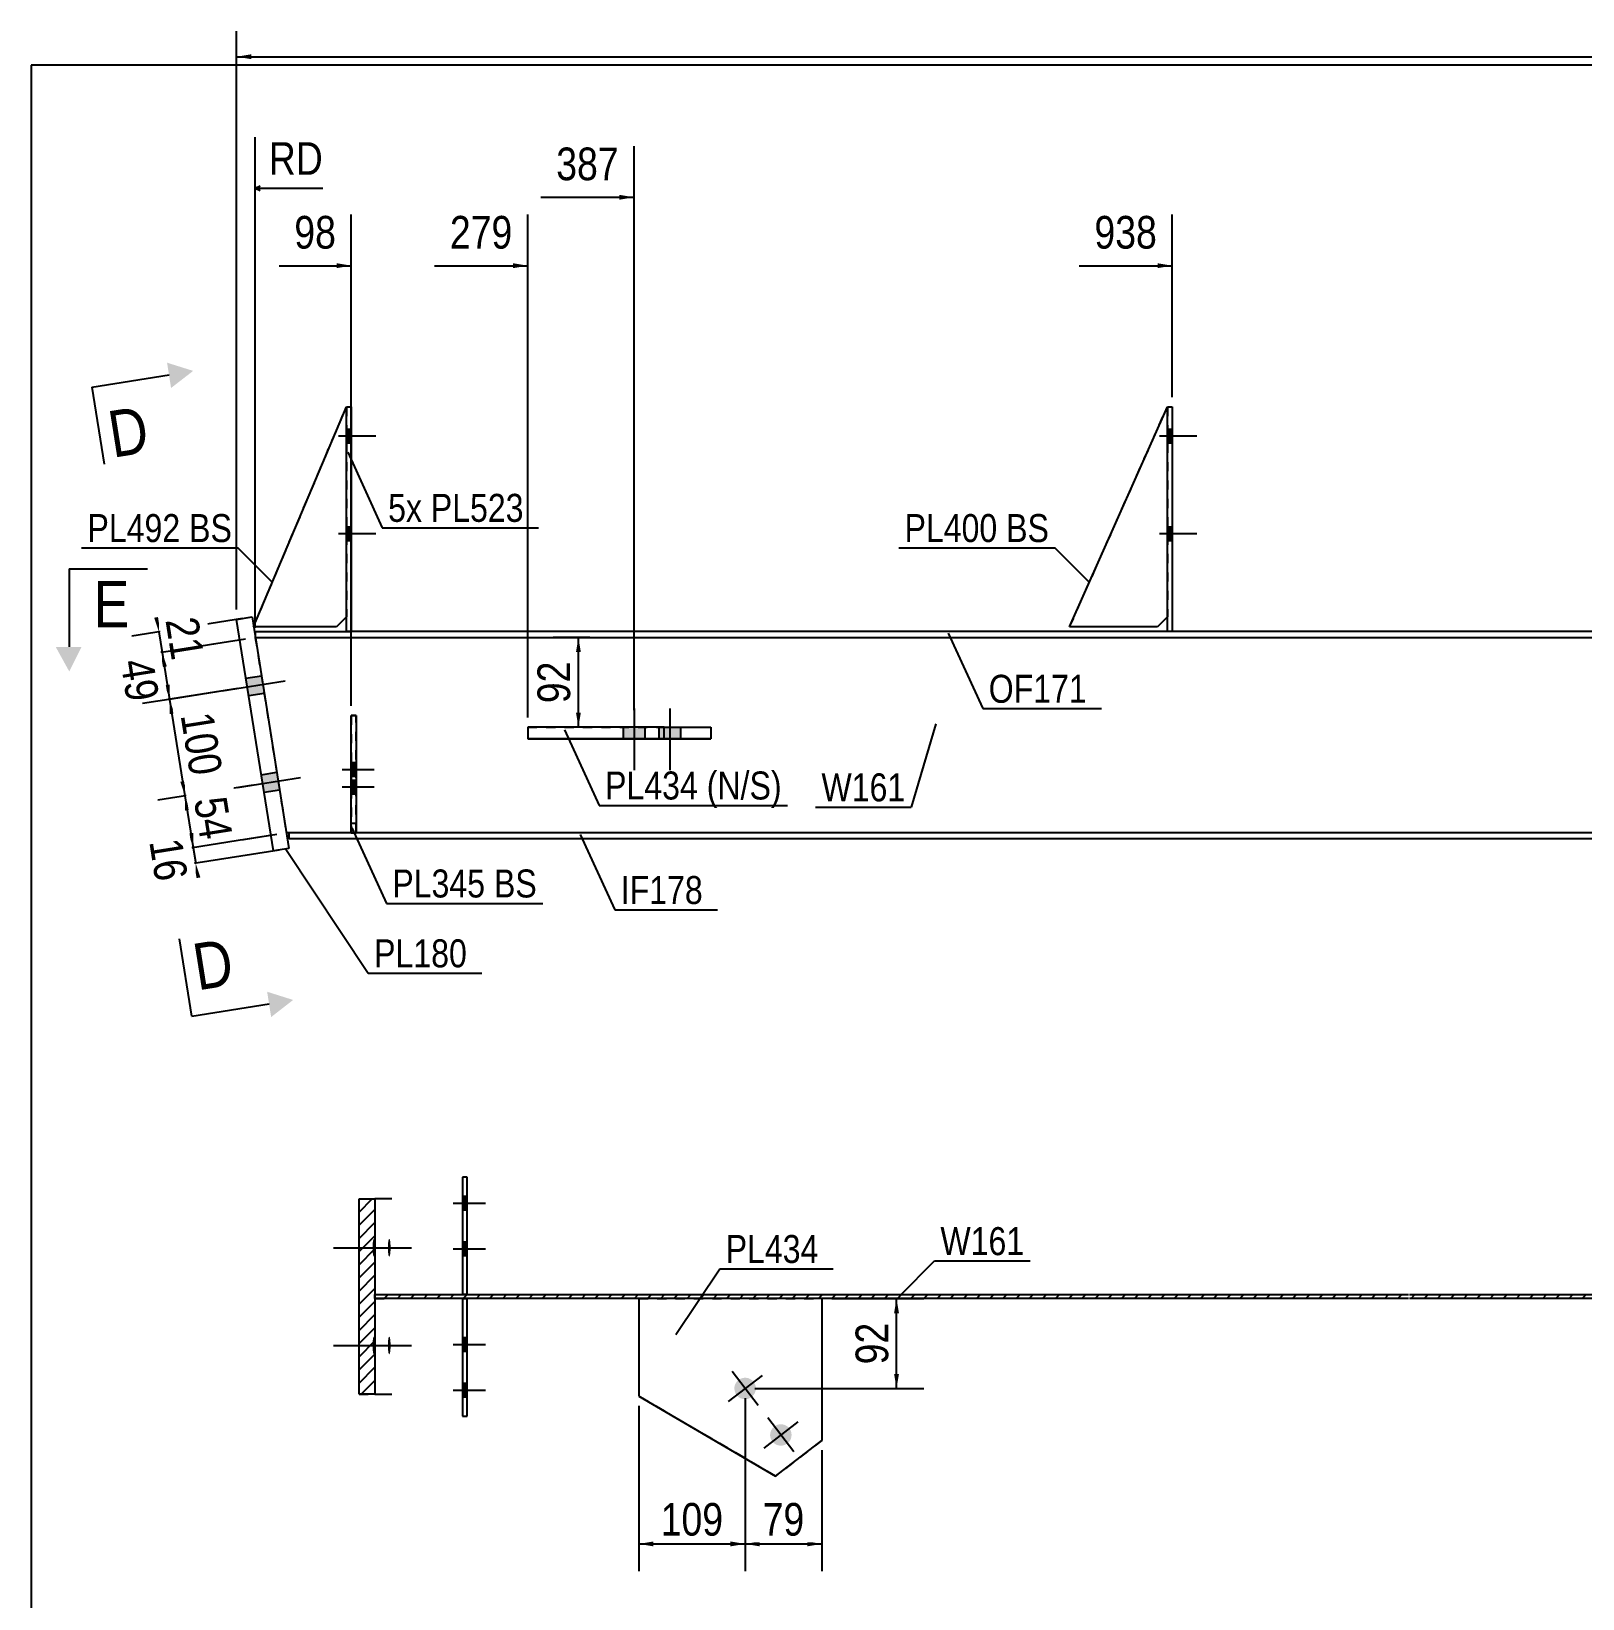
# Model space of a CAD drawing. Header units: millimetres. Extents: x -27 to 375, y -208 to 74.
# Drawn here: x -24.5 to 134.2, y -88.4 to 72 of the extents above; entities that cross this region are included whole.
import ezdxf

# ---------------------------------------------------------------- set-up
doc = ezdxf.new("R2010")
doc.units = ezdxf.units.MM
doc.linetypes.add('DXK_LINE_DOT1', pattern=[1.8814, 0.9407, -0.9407])
doc.linetypes.add('DXK_LINE_DOT2', pattern=[3.9198, 1.9599, -1.9599])
doc.styles.add('Arial Narrow', font='ARIALN.TTF', dxfattribs={"height": 0.2})

# ---------------------------------------------------------------- blocks, each defined once
blk = doc.blocks.new('Unknown-623544029-1210')
at = {"color": 5, "linetype": 'Continuous'}
for p, q in [((375.46, 68.59), (-24.54, 68.59)), ((-24.54, 68.59), (-24.54, -208.41))]:
    blk.add_line(p, q, dxfattribs=at)
blk = doc.blocks.new('Part-623544029-1456 - 1231')
at = {"color": 2, "linetype": 'Continuous'}
for p, q in [((91.7, 10.6), (91.7, 33.6)), ((91.7, 33.6), (92.2, 33.6)), ((92.2, 33.6), (92.2, 10.6)), ((92.2, 10.6), (91.7, 10.6))]:
    blk.add_line(p, q, dxfattribs=at)
blk = doc.blocks.new('Part-623544029-1325 - 1231')
at = {"color": 2, "linetype": 'Continuous'}
for p, q in [((1.86, -10.6), (1.86, -10)), ((8.2, -10), (1.86, -10)), ((150.58, -10.6), (1.86, -10.6)), ((150.58, -10), (8.7, -10))]:
    blk.add_line(p, q, dxfattribs=at)
at = {"color": 7, "linetype": 'DXK_LINE_DOT1'}
for p, q in [((8.7, -10), (8.2, -10)), ((150.58, -10.6), (150.58, -10))]:
    blk.add_line(p, q, dxfattribs=at)
blk = doc.blocks.new('Bolt-623544029-1257 - 1231')
at = {"linetype": 'Continuous'}
for points in [[(38.23, 0.82), (36.03, 0.82), (36.03, -0.38), (38.23, -0.38)], [(41.88, 0.82), (39.68, 0.82), (39.68, -0.38), (41.88, -0.38)]]:
    blk.add_hatch(color=3, dxfattribs=at).paths.add_polyline_path(points)
at = {"color": 3, "linetype": 'Continuous'}
for p, q in [((37.13, 2.72), (37.13, -4.08)), ((40.78, 2.73), (40.78, -4.07)), ((36.03, 0.82), (36.03, -0.38)), ((38.23, 0.82), (38.23, -0.38)), ((39.68, 0.82), (39.68, -0.38)), ((41.88, 0.82), (41.88, -0.38))]:
    blk.add_line(p, q, dxfattribs=at)
blk = doc.blocks.new('Part-623544029-1281 - 1231')
at = {"color": 2, "linetype": 'Continuous'}
for p, q in [((-3.53, 11.85), (-1.95, 12.1)), ((0.23, -11.85), (-3.53, 11.85)), ((-1.95, 12.1), (1.81, -11.6)), ((1.81, -11.6), (0.23, -11.85))]:
    blk.add_line(p, q, dxfattribs=at)
blk = doc.blocks.new('Part-623544029-1303 - 1231')
at = {"color": 2, "linetype": 'Continuous'}
for p, q in [((-1.62, 10.6), (-1.62, 10)), ((-1.62, 10.6), (7.7, 10.6)), ((-1.62, 10), (352.75, 10)), ((91.7, 10.6), (8.2, 10.6)), ((175.7, 10.6), (92.2, 10.6))]:
    blk.add_line(p, q, dxfattribs=at)
at = {"color": 7, "linetype": 'DXK_LINE_DOT1'}
for p, q in [((7.7, 10.6), (8.2, 10.6)), ((344.39, 10.6), (91.7, 10.6))]:
    blk.add_line(p, q, dxfattribs=at)
blk = doc.blocks.new('Part-623544029-3930 - 1231')
at = {"color": 2, "linetype": 'Continuous'}
for p, q in [((81.7, 11.1), (91.7, 33.6)), ((91.7, 12.1), (90.7, 11.1)), ((90.7, 11.1), (81.7, 11.1))]:
    blk.add_line(p, q, dxfattribs=at)
blk = doc.blocks.new('Part-623544029-1400 - 1231')
at = {"color": 2, "linetype": 'Continuous'}
for p, q in [((7.7, 10.6), (7.7, 33.6)), ((7.7, 33.6), (8.2, 33.6)), ((8.2, 33.6), (8.2, 10.6)), ((8.2, 10.6), (7.7, 10.6))]:
    blk.add_line(p, q, dxfattribs=at)
blk = doc.blocks.new('Part-623544029-1422 - 1231')
at = {"color": 2, "linetype": 'Continuous'}
for p, q in [((8.2, -10), (8.2, 2)), ((8.2, 2), (8.7, 2)), ((8.7, 2), (8.7, -10)), ((8.7, -10), (8.2, -10))]:
    blk.add_line(p, q, dxfattribs=at)
at = {"color": 7, "linetype": 'DXK_LINE_DOT1'}
blk.add_line((8.2, -9), (8.7, -9), dxfattribs=at)
blk = doc.blocks.new('Part-623544029-1444 - 1231')
at = {"color": 7, "linetype": 'DXK_LINE_DOT1'}
for p, q in [((-1.8, 11.1), (7.7, 33.6)), ((7.7, 33.6), (7.7, 12.1)), ((7.7, 12.1), (6.7, 11.1)), ((6.7, 11.1), (-1.8, 11.1))]:
    blk.add_line(p, q, dxfattribs=at)
blk = doc.blocks.new('Bolt-623544029-1559 - 1231')
at = {"linetype": 'Continuous'}
for points in [[(92.2, 29.93), (92.2, 31.33), (91.7, 31.33), (91.7, 29.93)], [(92.2, 29.93), (92.2, 31.33), (91.7, 31.33), (91.7, 29.93)], [(92.2, 29.93), (92.2, 31.33), (91.7, 31.33), (91.7, 29.93)], [(92.2, 19.93), (92.2, 21.33), (91.7, 21.33), (91.7, 19.93)], [(92.2, 19.93), (92.2, 21.33), (91.7, 21.33), (91.7, 19.93)], [(92.2, 19.93), (92.2, 21.33), (91.7, 21.33), (91.7, 19.93)]]:
    blk.add_hatch(color=3, dxfattribs=at).paths.add_polyline_path(points)
at = {"color": 3, "linetype": 'Continuous'}
for p, q in [((90.9, 30.63), (94.7, 30.63)), ((90.9, 30.63), (94.7, 30.63)), ((90.9, 30.63), (94.7, 30.63)), ((91.7, 31.33), (92.2, 31.33)), ((91.7, 31.33), (92.2, 31.33)), ((91.7, 31.33), (92.2, 31.33)), ((91.7, 29.93), (92.2, 29.93)), ((91.7, 29.93), (92.2, 29.93)), ((91.7, 29.93), (92.2, 29.93)), ((91.7, 21.33), (92.2, 21.33)), ((91.7, 21.33), (92.2, 21.33)), ((91.7, 21.33), (92.2, 21.33)), ((90.9, 20.63), (94.7, 20.63)), ((90.9, 20.63), (94.7, 20.63)), ((90.9, 20.63), (94.7, 20.63)), ((91.7, 19.93), (92.2, 19.93)), ((91.7, 19.93), (92.2, 19.93)), ((91.7, 19.93), (92.2, 19.93))]:
    blk.add_line(p, q, dxfattribs=at)
blk = doc.blocks.new('Part-623544029-1512 - 1231')
at = {"color": 2, "linetype": 'Continuous'}
for p, q in [((40.23, 0.83), (26.26, 0.82)), ((26.26, 0.82), (26.26, -0.38)), ((40.23, -0.37), (40.23, 0.83)), ((40.23, 0.83), (44.99, 0.82)), ((44.99, 0.82), (44.99, -0.38)), ((40.23, -0.37), (26.26, -0.38)), ((26.26, -0.38), (44.99, -0.38)), ((26.26, -0.38), (26.26, -0.38)), ((26.26, -0.38), (26.26, -0.38)), ((44.99, -0.38), (40.23, -0.37)), ((44.99, -0.38), (44.99, -0.38)), ((44.99, -0.38), (44.99, -0.38))]:
    blk.add_line(p, q, dxfattribs=at)
at = {"color": 7, "linetype": 'DXK_LINE_DOT1'}
blk.add_line((26.26, 0.82), (44.99, 0.82), dxfattribs=at)
blk = doc.blocks.new('Part-623544029-1550 - 1231')
at = {"color": 7, "linetype": 'DXK_LINE_DOT1'}
for p, q in [((-1.62, 10), (1.56, -10)), ((-1.62, 10), (352.75, 10)), ((352.75, -10), (1.86, -10))]:
    blk.add_line(p, q, dxfattribs=at)
at = {"color": 2, "linetype": 'Continuous'}
blk.add_line((1.86, -10), (1.56, -10), dxfattribs=at)
blk = doc.blocks.new('Bolt-623544029-1551 - 1231')
at = {"linetype": 'Continuous'}
for points in [[(-2.58, 5.83), (-2.29, 4.05), (-0.71, 4.3), (-1, 6.08)], [(-2.58, 5.83), (-2.29, 4.05), (-0.71, 4.3), (-1, 6.08)], [(-1.01, -4.05), (-0.72, -5.83), (0.86, -5.58), (0.57, -3.8)], [(-1.01, -4.05), (-0.72, -5.83), (0.86, -5.58), (0.57, -3.8)]]:
    blk.add_hatch(color=3, dxfattribs=at).paths.add_polyline_path(points)
at = {"color": 3, "linetype": 'Continuous'}
for p, q in [((-5, 4.53), (1.42, 5.55)), ((-5, 4.53), (1.42, 5.55)), ((-2.58, 5.83), (-1, 6.08)), ((-2.58, 5.83), (-1, 6.08)), ((-2.29, 4.05), (-0.71, 4.3)), ((-2.29, 4.05), (-0.71, 4.3)), ((-3.43, -5.35), (2.99, -4.33)), ((-3.43, -5.35), (2.99, -4.33)), ((-1.01, -4.05), (0.57, -3.8)), ((-1.01, -4.05), (0.57, -3.8)), ((-0.72, -5.83), (0.86, -5.58)), ((-0.72, -5.83), (0.86, -5.58))]:
    blk.add_line(p, q, dxfattribs=at)
blk = doc.blocks.new('Bolt-623544029-1553 - 1231')
at = {"linetype": 'Continuous'}
for points in [[(8.2, 29.93), (8.2, 31.33), (7.7, 31.33), (7.7, 29.93)], [(8.2, 29.93), (8.2, 31.33), (7.7, 31.33), (7.7, 29.93)], [(8.2, 29.93), (8.2, 31.33), (7.7, 31.33), (7.7, 29.93)], [(8.2, 19.93), (8.2, 21.33), (7.7, 21.33), (7.7, 19.93)], [(8.2, 19.93), (8.2, 21.33), (7.7, 21.33), (7.7, 19.93)], [(8.2, 19.93), (8.2, 21.33), (7.7, 21.33), (7.7, 19.93)]]:
    blk.add_hatch(color=3, dxfattribs=at).paths.add_polyline_path(points)
at = {"color": 3, "linetype": 'Continuous'}
for p, q in [((6.9, 30.63), (10.7, 30.63)), ((6.9, 30.63), (10.7, 30.63)), ((6.9, 30.63), (10.7, 30.63)), ((7.7, 31.33), (8.2, 31.33)), ((7.7, 31.33), (8.2, 31.33)), ((7.7, 31.33), (8.2, 31.33)), ((7.7, 29.93), (8.2, 29.93)), ((7.7, 29.93), (8.2, 29.93)), ((7.7, 29.93), (8.2, 29.93)), ((7.7, 21.33), (8.2, 21.33)), ((7.7, 21.33), (8.2, 21.33)), ((7.7, 21.33), (8.2, 21.33)), ((6.9, 20.63), (10.7, 20.63)), ((6.9, 20.63), (10.7, 20.63)), ((6.9, 20.63), (10.7, 20.63)), ((7.7, 19.93), (8.2, 19.93)), ((7.7, 19.93), (8.2, 19.93)), ((7.7, 19.93), (8.2, 19.93))]:
    blk.add_line(p, q, dxfattribs=at)
blk = doc.blocks.new('Part-623544029-3922 - 1231')
at = {"color": 7, "linetype": 'DXK_LINE_DOT1'}
for p, q in [((81.7, 11.1), (91.7, 33.6)), ((91.7, 33.6), (91.7, 12.1)), ((91.7, 12.1), (90.7, 11.1)), ((90.7, 11.1), (81.7, 11.1))]:
    blk.add_line(p, q, dxfattribs=at)
blk = doc.blocks.new('Part-623544029-3923 - 1231')
at = {"color": 7, "linetype": 'DXK_LINE_DOT1'}
for p, q in [((8.2, 2), (8.2, -10)), ((8.7, 2), (8.2, 2)), ((8.7, -10), (8.7, 2)), ((8.2, -10), (8.7, -10))]:
    blk.add_line(p, q, dxfattribs=at)
blk = doc.blocks.new('Part-623544029-3926 - 1231')
at = {"color": 2, "linetype": 'Continuous'}
for p, q in [((-1.8, 11.1), (7.7, 33.6)), ((7.7, 12.1), (6.7, 11.1)), ((6.7, 11.1), (-1.8, 11.1))]:
    blk.add_line(p, q, dxfattribs=at)
blk = doc.blocks.new('Bolt-623544029-3931 - 1231')
at = {"linetype": 'Continuous'}
for points in [[(8.2, -2.81), (8.2, -4.21), (8.7, -4.21), (8.7, -2.81)], [(8.2, -4.6), (8.2, -6), (8.7, -6), (8.7, -4.6)]]:
    blk.add_hatch(color=3, dxfattribs=at).paths.add_polyline_path(points)
at = {"color": 3, "linetype": 'Continuous'}
for p, q in [((8.2, -2.81), (8.7, -2.81)), ((7.25, -3.51), (10.55, -3.51)), ((8.2, -4.21), (8.7, -4.21)), ((8.2, -4.6), (8.7, -4.6)), ((7.25, -5.3), (10.55, -5.3)), ((8.2, -6), (8.7, -6))]:
    blk.add_line(p, q, dxfattribs=at)
blk = doc.blocks.new('Bolt-623544029-3946 - 1231')
at = {"color": 3, "linetype": 'DXK_LINE_DOT2'}
for p, q in [((8.2, -2.81), (8.7, -2.81)), ((7.25, -3.51), (10.55, -3.51)), ((8.2, -4.21), (8.7, -4.21)), ((8.2, -4.6), (8.7, -4.6)), ((7.25, -5.3), (10.55, -5.3)), ((8.2, -6), (8.7, -6))]:
    blk.add_line(p, q, dxfattribs=at)
blk = doc.blocks.new('Part-623544029-2353 - 2351')
at = {"linetype": 'Continuous'}
h = blk.add_hatch(dxfattribs=at)
h.set_pattern_fill('', scale=0.3, style=0, pattern_type=0)
h.set_pattern_definition([(45, (8.998, -47.4643), (-0.67352, 0.67352), [])])
h.paths.add_polyline_path([(10.62, -47.46), (9, -47.46), (9, -67.46), (10.62, -67.46)])
at = {"color": 7, "linetype": 'DXK_LINE_DOT1'}
for p, q in [((9, -47.46), (10.62, -47.46)), ((9, -67.46), (10.62, -67.46))]:
    blk.add_line(p, q, dxfattribs=at)
at = {"color": 2, "linetype": 'Continuous'}
for p, q in [((9, -47.46), (10.62, -47.46)), ((9, -67.46), (9, -47.46)), ((12.34, -47.46), (10.62, -47.46)), ((10.62, -47.46), (10.62, -67.46)), ((10.62, -67.46), (9, -67.46)), ((10.62, -67.46), (12.34, -67.46))]:
    blk.add_line(p, q, dxfattribs=at)
blk = doc.blocks.new('Bolt-623544029-2370 - 2351')
at = {"linetype": 'Continuous'}
for points in [[(10.37, -52.46), (10.38, -52.28), (10.38, -52.1), (10.4, -51.94), (10.42, -51.8), (10.44, -51.68), (10.47, -51.61), (10.5, -51.57), (10.53, -51.57), (10.56, -51.61), (10.58, -51.68), (10.61, -51.8), (10.63, -51.94), (10.64, -52.1), (10.65, -52.28), (10.66, -52.46), (10.65, -52.65), (10.64, -52.83), (10.63, -52.99), (10.61, -53.13), (10.58, -53.24), (10.56, -53.32), (10.53, -53.36), (10.5, -53.36), (10.47, -53.32), (10.44, -53.24), (10.42, -53.13), (10.4, -52.99), (10.38, -52.83), (10.38, -52.65)], [(11.94, -52.46), (11.95, -52.28), (11.96, -52.1), (11.97, -51.94), (11.99, -51.8), (12.01, -51.68), (12.04, -51.61), (12.07, -51.57), (12.1, -51.57), (12.13, -51.61), (12.16, -51.68), (12.18, -51.8), (12.2, -51.94), (12.21, -52.1), (12.22, -52.28), (12.23, -52.46), (12.22, -52.65), (12.21, -52.83), (12.2, -52.99), (12.18, -53.13), (12.16, -53.24), (12.13, -53.32), (12.1, -53.36), (12.07, -53.36), (12.04, -53.32), (12.01, -53.24), (11.99, -53.13), (11.97, -52.99), (11.96, -52.83), (11.95, -52.65)], [(10.37, -62.46), (10.38, -62.28), (10.38, -62.1), (10.4, -61.94), (10.42, -61.8), (10.44, -61.68), (10.47, -61.61), (10.5, -61.57), (10.53, -61.57), (10.56, -61.61), (10.58, -61.68), (10.61, -61.8), (10.63, -61.94), (10.64, -62.1), (10.65, -62.28), (10.66, -62.46), (10.65, -62.65), (10.64, -62.83), (10.63, -62.99), (10.61, -63.13), (10.58, -63.24), (10.56, -63.32), (10.53, -63.36), (10.5, -63.36), (10.47, -63.32), (10.44, -63.24), (10.42, -63.13), (10.4, -62.99), (10.38, -62.83), (10.38, -62.65)], [(11.94, -62.46), (11.95, -62.28), (11.96, -62.1), (11.97, -61.94), (11.99, -61.8), (12.01, -61.68), (12.04, -61.61), (12.07, -61.57), (12.1, -61.57), (12.13, -61.61), (12.16, -61.68), (12.18, -61.8), (12.2, -61.94), (12.21, -62.1), (12.22, -62.28), (12.23, -62.46), (12.22, -62.65), (12.21, -62.83), (12.2, -62.99), (12.18, -63.13), (12.16, -63.24), (12.13, -63.32), (12.1, -63.36), (12.07, -63.36), (12.04, -63.32), (12.01, -63.24), (11.99, -63.13), (11.97, -62.99), (11.96, -62.83), (11.95, -62.65)]]:
    blk.add_hatch(color=3, dxfattribs=at).paths.add_polyline_path(points)
at = {"color": 3, "linetype": 'Continuous'}
for p, q in [((6.37, -52.46), (12.79, -52.46)), ((7.94, -52.46), (14.36, -52.46)), ((6.37, -62.46), (12.79, -62.46)), ((7.94, -62.46), (14.36, -62.46))]:
    blk.add_line(p, q, dxfattribs=at)
blk = doc.blocks.new('Bolt-623544029-2356 - 2351')
at = {"linetype": 'Continuous'}
for points in [[(47.62, -67.54), (47.5, -67.34), (47.43, -67.13), (47.4, -66.9), (47.41, -66.67), (47.48, -66.45), (47.59, -66.25), (47.74, -66.07), (47.92, -65.93), (48.13, -65.83), (48.35, -65.78), (48.58, -65.77), (48.81, -65.81), (49.02, -65.9), (49.21, -66.03), (49.37, -66.2), (49.49, -66.4), (49.57, -66.61), (49.6, -66.84), (49.58, -67.07), (49.51, -67.29), (49.4, -67.49), (49.25, -67.67), (49.07, -67.81), (48.86, -67.91), (48.64, -67.96), (48.41, -67.97), (48.18, -67.92), (47.97, -67.84), (47.78, -67.71)], [(51.28, -72.3), (51.16, -72.1), (51.08, -71.88), (51.05, -71.66), (51.07, -71.43), (51.14, -71.21), (51.25, -71), (51.4, -70.83), (51.58, -70.69), (51.79, -70.59), (52.01, -70.54), (52.24, -70.53), (52.46, -70.57), (52.68, -70.66), (52.87, -70.79), (53.03, -70.96), (53.15, -71.15), (53.22, -71.37), (53.25, -71.6), (53.23, -71.83), (53.17, -72.05), (53.06, -72.25), (52.91, -72.42), (52.73, -72.56), (52.52, -72.66), (52.3, -72.72), (52.07, -72.72), (51.84, -72.68), (51.63, -72.59), (51.44, -72.46)]]:
    blk.add_hatch(color=3, dxfattribs=at).paths.add_polyline_path(points)
at = {"color": 3, "linetype": 'Continuous'}
for p, q in [((50.24, -65.53), (46.75, -68.21)), ((49.84, -68.61), (47.16, -65.13)), ((53.9, -70.29), (50.41, -72.97)), ((53.49, -73.37), (50.81, -69.88))]:
    blk.add_line(p, q, dxfattribs=at)
blk = doc.blocks.new('Bolt-623544029-4069 - 2351')
at = {"linetype": 'Continuous'}
for points in [[(19.57, -61.66), (19.57, -63.06), (20.07, -63.06), (20.07, -61.66)], [(19.57, -66.33), (19.57, -67.73), (20.07, -67.73), (20.07, -66.33)]]:
    blk.add_hatch(color=3, dxfattribs=at).paths.add_polyline_path(points)
at = {"color": 3, "linetype": 'Continuous'}
for p, q in [((18.62, -62.36), (21.92, -62.36)), ((19.57, -61.66), (20.07, -61.66)), ((19.57, -63.06), (20.07, -63.06)), ((18.62, -67.03), (21.92, -67.03)), ((19.57, -66.33), (20.07, -66.33)), ((19.57, -67.73), (20.07, -67.73))]:
    blk.add_line(p, q, dxfattribs=at)
blk = doc.blocks.new('Part-623544029-2375 - 2351')
at = {"linetype": 'Continuous'}
h = blk.add_hatch(dxfattribs=at)
h.set_pattern_fill('', scale=0.3, style=0, pattern_type=0)
h.set_pattern_definition([(45, (10.6181, -57.2643), (-0.6735192, 0.6735192), [])])
h.paths.add_polyline_path([(328.12, -57.26), (10.62, -57.26), (10.62, -57.66), (328.12, -57.66)])
at = {"color": 7, "linetype": 'DXK_LINE_DOT1'}
for p, q in [((10.62, -57.26), (12.34, -57.26)), ((10.62, -57.66), (12.34, -57.66))]:
    blk.add_line(p, q, dxfattribs=at)
at = {"color": 2, "linetype": 'Continuous'}
for p, q in [((10.62, -57.26), (116.36, -57.26)), ((10.62, -57.66), (10.62, -57.26)), ((116.36, -57.66), (10.62, -57.66)), ((116.46, -57.26), (238.71, -57.26)), ((238.71, -57.66), (116.46, -57.66))]:
    blk.add_line(p, q, dxfattribs=at)
blk = doc.blocks.new('Bolt-623544029-4084 - 2351')
at = {"linetype": 'Continuous'}
for points in [[(20.07, -48.6), (20.07, -47.2), (19.57, -47.2), (19.57, -48.6)], [(20.07, -53.26), (20.07, -51.86), (19.57, -51.86), (19.57, -53.26)]]:
    blk.add_hatch(color=3, dxfattribs=at).paths.add_polyline_path(points)
at = {"color": 3, "linetype": 'Continuous'}
for p, q in [((18.62, -47.9), (21.92, -47.9)), ((19.57, -47.2), (20.07, -47.2)), ((19.57, -48.6), (20.07, -48.6)), ((18.62, -52.56), (21.92, -52.56)), ((19.57, -51.86), (20.07, -51.86)), ((19.57, -53.26), (20.07, -53.26))]:
    blk.add_line(p, q, dxfattribs=at)
blk = doc.blocks.new('Part-623544029-2402 - 2351')
at = {"color": 2, "linetype": 'Continuous'}
for p, q in [((37.62, -57.66), (37.62, -67.66)), ((56.36, -57.66), (56.36, -72.18)), ((37.62, -67.66), (37.62, -67.66)), ((37.62, -67.66), (51.6, -75.84)), ((51.6, -75.84), (56.36, -72.18)), ((56.36, -72.18), (56.36, -72.18)), ((51.6, -75.84), (51.6, -75.84))]:
    blk.add_line(p, q, dxfattribs=at)
at = {"color": 7, "linetype": 'DXK_LINE_DOT1'}
for p, q in [((37.62, -57.66), (56.36, -57.66)), ((37.62, -57.66), (56.36, -57.66)), ((51.6, -75.84), (37.62, -67.66)), ((56.36, -72.18), (51.6, -75.84))]:
    blk.add_line(p, q, dxfattribs=at)
blk = doc.blocks.new('Part-623544029-2450 - 2351')
at = {"color": 2, "linetype": 'Continuous'}
for p, q in [((20.07, -57.69), (19.57, -57.69)), ((19.57, -57.69), (19.57, -69.69)), ((20.07, -69.69), (20.07, -57.69)), ((19.57, -69.69), (20.07, -69.69))]:
    blk.add_line(p, q, dxfattribs=at)
blk = doc.blocks.new('Part-623544029-4061 - 2351')
at = {"color": 2, "linetype": 'Continuous'}
for p, q in [((20.07, -45.23), (19.57, -45.23)), ((19.57, -45.23), (19.57, -57.23)), ((20.07, -57.23), (20.07, -45.23)), ((19.57, -57.23), (20.07, -57.23))]:
    blk.add_line(p, q, dxfattribs=at)
blk = doc.blocks.new('StraightDimension-623544029-7734 - 1231')
at = {"linetype": 'Continuous'}
blk.add_hatch(color=4, dxfattribs=at).paths.add_polyline_path([(35.63, 55.31), (37.13, 55.06), (35.63, 54.81)])
at = {"color": 4, "linetype": 'Continuous'}
for p, q in [((37.13, 2.56), (37.13, 60.31)), ((27.6, 55.06), (37.13, 55.06))]:
    blk.add_line(p, q, dxfattribs=at)
at = {"color": 0}
blk.add_wipeout([(36.26, 56.11), (36.26, 61.01), (28.47, 61.01), (28.47, 56.11)], dxfattribs=at)
at = {"color": 4, "style": 'Arial Narrow'}
blk.add_text('387', height=3.34, dxfattribs=at).set_placement((29.17, 56.81))
blk = doc.blocks.new('StraightDimension-623544029-1566 - 1231')
at = {"linetype": 'Continuous'}
for points in [[(-11.48, 12.11), (-11.49, 10.59), (-11.97, 12.03)], [(-11.17, 6.96), (-11.16, 8.48), (-10.67, 7.04)]]:
    blk.add_hatch(color=4, dxfattribs=at).paths.add_polyline_path(points)
at = {"color": 4, "linetype": 'Continuous'}
for p, q in [((-2.94, 11.95), (-14.26, 10.15)), ((-2.61, 9.84), (-13.92, 8.04)), ((-11.49, 10.59), (-11.16, 8.48))]:
    blk.add_line(p, q, dxfattribs=at)
at = {"color": 0}
blk.add_wipeout([(-10.73, 6.76), (-5.89, 7.53), (-6.78, 13.13), (-11.62, 12.36)], dxfattribs=at)
at = {"color": 4, "style": 'Arial Narrow'}
blk.add_text('21', height=3.34, rotation=-80.9647, dxfattribs=at).set_placement((-10.82, 11.77))
blk = doc.blocks.new('StraightDimension-623544029-1586 - 1231')
at = {"linetype": 'Continuous'}
for points in [[(-11.17, 6.96), (-11.16, 8.48), (-10.67, 7.04)], [(-10.38, 5.19), (-10.39, 3.67), (-10.87, 5.11)]]:
    blk.add_hatch(color=4, dxfattribs=at).paths.add_polyline_path(points)
at = {"color": 4, "linetype": 'Continuous'}
for p, q in [((-2.61, 9.84), (-13.72, 8.08)), ((-11.16, 8.48), (-10.39, 3.67)), ((-3.42, 4.78), (-12.96, 3.26))]:
    blk.add_line(p, q, dxfattribs=at)
at = {"color": 0}
blk.add_wipeout([(-15.32, 2.49), (-10.48, 3.26), (-11.37, 8.85), (-16.21, 8.08)], dxfattribs=at)
at = {"color": 4, "style": 'Arial Narrow'}
blk.add_text('49', height=3.34, rotation=-80.9647, dxfattribs=at).set_placement((-15.41, 7.5))
blk = doc.blocks.new('StraightDimension-623544029-1599 - 1231')
at = {"linetype": 'Continuous'}
for points in [[(-10.4, 2.15), (-10.39, 3.67), (-9.91, 2.23)], [(-8.81, -4.68), (-8.82, -6.2), (-9.3, -4.76)]]:
    blk.add_hatch(color=4, dxfattribs=at).paths.add_polyline_path(points)
at = {"color": 4, "linetype": 'Continuous'}
for p, q in [((-3.42, 4.78), (-13.16, 3.23)), ((-10.39, 3.67), (-8.82, -6.2)), ((-1.85, -5.1), (-11.59, -6.64))]:
    blk.add_line(p, q, dxfattribs=at)
at = {"color": 0}
blk.add_wipeout([(-8.85, -5.09), (-4.01, -4.32), (-5.23, 3.38), (-10.07, 2.61)], dxfattribs=at)
at = {"color": 4, "style": 'Arial Narrow'}
blk.add_text('100', height=3.34, rotation=-80.9647, dxfattribs=at).set_placement((-9.27, 2.03))
blk = doc.blocks.new('StraightDimension-623544029-1610 - 1231')
at = {"linetype": 'Continuous'}
for points in [[(-8.83, -7.72), (-8.82, -6.2), (-8.34, -7.65)], [(-7.97, -10), (-7.98, -11.52), (-8.46, -10.07)]]:
    blk.add_hatch(color=4, dxfattribs=at).paths.add_polyline_path(points)
at = {"color": 4, "linetype": 'Continuous'}
for p, q in [((-1.85, -5.1), (-11.59, -6.64)), ((-8.82, -6.2), (-7.98, -11.52)), ((0.57, -10.16), (-10.74, -11.96))]:
    blk.add_line(p, q, dxfattribs=at)
at = {"color": 0}
blk.add_wipeout([(-7.81, -11.63), (-2.97, -10.86), (-3.86, -5.27), (-8.7, -6.04)], dxfattribs=at)
at = {"color": 4, "style": 'Arial Narrow'}
blk.add_text('54', height=3.34, rotation=-80.9647, dxfattribs=at).set_placement((-7.9, -6.62))
blk = doc.blocks.new('StraightDimension-623544029-1631 - 1231')
at = {"linetype": 'Continuous'}
for points in [[(-7.97, -10), (-7.98, -11.52), (-8.46, -10.07)], [(-7.73, -14.64), (-7.72, -13.12), (-7.24, -14.56)]]:
    blk.add_hatch(color=4, dxfattribs=at).paths.add_polyline_path(points)
at = {"color": 4, "linetype": 'Continuous'}
for p, q in [((0.57, -10.16), (-10.54, -11.92)), ((0.83, -11.76), (-10.29, -13.52)), ((-7.98, -11.52), (-7.72, -13.12))]:
    blk.add_line(p, q, dxfattribs=at)
at = {"color": 0}
blk.add_wipeout([(-12.39, -15.91), (-7.55, -15.14), (-8.44, -9.54), (-13.28, -10.31)], dxfattribs=at)
at = {"color": 4, "style": 'Arial Narrow'}
blk.add_text('16', height=3.34, rotation=-80.9647, dxfattribs=at).set_placement((-12.48, -10.89))
blk = doc.blocks.new('StraightDimension-623544029-6174 - 1231')
at = {"linetype": 'Continuous'}
blk.add_hatch(color=4, dxfattribs=at).paths.add_polyline_path([(-2.03, 69.2), (-3.53, 69.45), (-2.03, 69.7)])
at = {"color": 4, "linetype": 'Continuous'}
for p, q in [((-3.53, 12.85), (-3.53, 72.05)), ((-3.53, 69.45), (352.75, 69.45))]:
    blk.add_line(p, q, dxfattribs=at)
blk = doc.blocks.new('StraightDimension-623544029-1694 - 1231')
at = {"linetype": 'Continuous'}
for points in [[(31.19, 8.5), (31.44, 10), (31.69, 8.5)], [(31.69, 2.32), (31.44, 0.82), (31.19, 2.32)]]:
    blk.add_hatch(color=4, dxfattribs=at).paths.add_polyline_path(points)
at = {"color": 4, "linetype": 'Continuous'}
for p, q in [((32.62, 10), (28.84, 10)), ((31.44, 0.82), (31.44, 10)), ((32.62, 0.82), (28.84, 0.82))]:
    blk.add_line(p, q, dxfattribs=at)
at = {"color": 0}
blk.add_wipeout([(31.29, 8.24), (26.39, 8.24), (26.39, 2.58), (31.29, 2.58)], dxfattribs=at)
at = {"color": 4, "style": 'Arial Narrow'}
blk.add_text('92', height=3.34, rotation=90.0002, dxfattribs=at).set_placement((30.59, 3.28))
blk = doc.blocks.new('StraightDimension-623544029-7733 - 1231')
at = {"linetype": 'Continuous'}
blk.add_hatch(color=4, dxfattribs=at).paths.add_polyline_path([(90.7, 48.31), (92.2, 48.06), (90.7, 47.81)])
at = {"color": 4, "linetype": 'Continuous'}
for p, q in [((92.2, 34.6), (92.2, 53.31)), ((82.68, 48.06), (92.2, 48.06))]:
    blk.add_line(p, q, dxfattribs=at)
at = {"color": 0}
blk.add_wipeout([(91.34, 49.11), (91.34, 54.01), (83.54, 54.01), (83.54, 49.11)], dxfattribs=at)
at = {"color": 4, "style": 'Arial Narrow'}
blk.add_text('938', height=3.34, dxfattribs=at).set_placement((84.24, 49.81))
blk = doc.blocks.new('StraightDimension-623544029-7735 - 1231')
at = {"linetype": 'Continuous'}
blk.add_hatch(color=4, dxfattribs=at).paths.add_polyline_path([(24.76, 48.31), (26.26, 48.06), (24.76, 47.81)])
at = {"color": 4, "linetype": 'Continuous'}
for p, q in [((26.26, 1.82), (26.26, 53.31)), ((16.73, 48.06), (26.26, 48.06))]:
    blk.add_line(p, q, dxfattribs=at)
at = {"color": 0}
blk.add_wipeout([(25.39, 49.11), (25.39, 54.01), (17.59, 54.01), (17.59, 49.11)], dxfattribs=at)
at = {"color": 4, "style": 'Arial Narrow'}
blk.add_text('279', height=3.34, dxfattribs=at).set_placement((18.29, 49.81))
blk = doc.blocks.new('StraightDimension-623544029-7736 - 1231')
at = {"linetype": 'Continuous'}
blk.add_hatch(color=4, dxfattribs=at).paths.add_polyline_path([(6.7, 48.31), (8.2, 48.06), (6.7, 47.81)])
at = {"color": 4, "linetype": 'Continuous'}
for p, q in [((8.2, 3), (8.2, 53.31)), ((0.81, 48.06), (8.2, 48.06))]:
    blk.add_line(p, q, dxfattribs=at)
at = {"color": 0, "linetype": 'Continuous'}
blk.add_wipeout([(6, 56.66), (6, 61.56), (-0.94, 61.56), (-0.94, 56.66)], dxfattribs=at)
at = {"color": 4, "linetype": 'Continuous'}
for p, q in [((-1.62, 11), (-1.62, 61.21)), ((-1.12, 56.21), (-1.62, 55.96)), ((-1.12, 55.71), (-1.62, 55.96)), ((5.3, 55.96), (-1.62, 55.96))]:
    blk.add_line(p, q, dxfattribs=at)
at = {"color": 4, "linetype": 'Continuous', "style": 'Arial Narrow'}
blk.add_text('RD', height=3.34, dxfattribs=at).set_placement((-0.24, 57.36))
at = {"color": 0}
blk.add_wipeout([(7.34, 49.11), (7.34, 54.01), (1.67, 54.01), (1.67, 49.11)], dxfattribs=at)
at = {"color": 4, "style": 'Arial Narrow'}
blk.add_text('98', height=3.34, dxfattribs=at).set_placement((2.37, 49.81))
blk = doc.blocks.new('StraightDimension-623544029-2513 - 2351')
at = {"linetype": 'Continuous'}
for points in [[(39.12, -83.03), (37.62, -82.78), (39.12, -82.53)], [(47, -82.53), (48.5, -82.78), (47, -83.03)]]:
    blk.add_hatch(color=4, dxfattribs=at).paths.add_polyline_path(points)
at = {"color": 4, "linetype": 'Continuous'}
for p, q in [((37.62, -68.66), (37.62, -85.58)), ((48.5, -67.87), (48.5, -85.58)), ((37.62, -82.78), (48.5, -82.78))]:
    blk.add_line(p, q, dxfattribs=at)
at = {"color": 0}
blk.add_wipeout([(46.96, -82.63), (46.96, -77.73), (39.16, -77.73), (39.16, -82.63)], dxfattribs=at)
at = {"color": 4, "style": 'Arial Narrow'}
blk.add_text('109', height=3.34, dxfattribs=at).set_placement((39.86, -81.93))
blk = doc.blocks.new('StraightDimension-623544029-2462 - 2351')
at = {"linetype": 'Continuous'}
for points in [[(63.74, -59.17), (63.99, -57.67), (64.24, -59.17)], [(64.24, -65.37), (63.99, -66.87), (63.74, -65.37)]]:
    blk.add_hatch(color=4, dxfattribs=at).paths.add_polyline_path(points)
at = {"color": 4, "linetype": 'Continuous'}
for p, q in [((57.36, -57.67), (66.79, -57.67)), ((63.99, -66.87), (63.99, -57.67)), ((49.5, -66.87), (66.79, -66.87))]:
    blk.add_line(p, q, dxfattribs=at)
at = {"color": 0}
blk.add_wipeout([(63.84, -59.44), (58.94, -59.44), (58.94, -65.1), (63.84, -65.1)], dxfattribs=at)
at = {"color": 4, "style": 'Arial Narrow'}
blk.add_text('92', height=3.34, rotation=90.0002, dxfattribs=at).set_placement((63.14, -64.4))
blk = doc.blocks.new('StraightDimension-623544029-2523 - 2351')
at = {"linetype": 'Continuous'}
for points in [[(50, -83.03), (48.5, -82.78), (50, -82.53)], [(54.86, -82.53), (56.36, -82.78), (54.86, -83.03)]]:
    blk.add_hatch(color=4, dxfattribs=at).paths.add_polyline_path(points)
at = {"color": 4, "linetype": 'Continuous'}
for p, q in [((48.5, -67.87), (48.5, -85.58)), ((56.36, -73.18), (56.36, -85.58)), ((48.5, -82.78), (56.36, -82.78))]:
    blk.add_line(p, q, dxfattribs=at)
at = {"color": 0}
blk.add_wipeout([(55.26, -82.63), (55.26, -77.73), (49.59, -77.73), (49.59, -82.63)], dxfattribs=at)
at = {"color": 4, "style": 'Arial Narrow'}
blk.add_text('79', height=3.34, dxfattribs=at).set_placement((50.29, -81.93))
blk = doc.blocks.new('SectionMark-623544029-1877 - 1231')
at = {"linetype": 'Continuous'}
for points in [[(-10.65, 38.13), (-7.98, 37.29), (-10.24, 35.54)], [(-0.41, -26.26), (2.25, -27.1), (0, -28.85)]]:
    blk.add_hatch(color=30, dxfattribs=at).paths.add_polyline_path(points)
at = {"color": 30, "linetype": 'Continuous'}
for p, q in [((-18.35, 35.64), (-10.45, 36.9)), ((-8.11, -28.75), (-0.21, -27.5))]:
    blk.add_line(p, q, dxfattribs=at)
at = {"color": 0, "linetype": 'Continuous'}
for points in [[(-12.28, 29.01), (-13.07, 33.95), (-16.97, 33.33), (-16.19, 28.39)], [(-3.61, -25.51), (-4.4, -20.57), (-8.31, -21.19), (-7.52, -26.13)]]:
    blk.add_wipeout(points, dxfattribs=at)
at = {"color": 30, "linetype": 'Continuous'}
for p, q in [((-18.35, 35.64), (-17.1, 27.74)), ((-8.11, -28.75), (-9.37, -20.85))]:
    blk.add_line(p, q, dxfattribs=at)
at = {"color": 6, "linetype": 'Continuous', "style": 'Arial Narrow'}
for p in [(-16.19, 28.39), (-7.52, -26.13)]:
    blk.add_text('D', height=4.77, rotation=9.0355, dxfattribs=at).set_placement(p)
blk = doc.blocks.new('MarkSet-623544029-5791 - 1231')
at = {"color": 0}
for points in [[(15.44, 21.84), (15.44, 24.84), (11.97, 24.84), (11.97, 21.84)], [(25.84, 21.84), (25.84, 24.84), (16.34, 24.84), (16.34, 21.84)]]:
    blk.add_wipeout(points, dxfattribs=at)
for points in [[(15.44, 21.84), (15.44, 24.84), (11.97, 24.84), (11.97, 21.84)], [(25.84, 21.84), (25.84, 24.84), (16.34, 24.84), (16.34, 21.84)]]:
    blk.add_wipeout(points, dxfattribs=at)
at = {"color": 7, "linetype": 'Continuous'}
for p, q in [((7.83, 28.97), (11.37, 21.24)), ((11.37, 21.24), (27.34, 21.24))]:
    blk.add_line(p, q, dxfattribs=at)
at = {"color": 3, "style": 'Arial Narrow'}
for s, p in [('5x', (11.97, 21.84)), ('PL523', (16.34, 21.84))]:
    blk.add_text(s, height=2.863, dxfattribs=at).set_placement(p)
blk = doc.blocks.new('SectionMark-623544029-1879 - 1231')
at = {"linetype": 'Continuous'}
blk.add_hatch(color=30, dxfattribs=at).paths.add_polyline_path([(-19.41, 9.03), (-20.66, 6.53), (-22.04, 9.03)])
at = {"color": 30, "linetype": 'Continuous'}
for q in [(-12.66, 17.03), (-20.66, 9.03)]:
    blk.add_line((-20.66, 17.03), q, dxfattribs=at)
at = {"color": 0, "linetype": 'Continuous'}
blk.add_wipeout([(-14.51, 11.03), (-14.51, 16.03), (-18.16, 16.03), (-18.16, 11.03)], dxfattribs=at)
at = {"color": 6, "linetype": 'Continuous', "style": 'Arial Narrow'}
blk.add_text('E', height=4.77, dxfattribs=at).set_placement((-18.16, 11.03))
blk = doc.blocks.new('MarkSet-623544029-5749 - 1231')
at = {"color": 0}
for points in [[(21.9, -16.61), (21.9, -13.61), (12.4, -13.61), (12.4, -16.61)], [(27.19, -16.61), (27.19, -13.61), (22.8, -13.61), (22.8, -16.61)]]:
    blk.add_wipeout(points, dxfattribs=at)
for points in [[(21.9, -16.61), (21.9, -13.61), (12.4, -13.61), (12.4, -16.61)], [(27.19, -16.61), (27.19, -13.61), (22.8, -13.61), (22.8, -16.61)]]:
    blk.add_wipeout(points, dxfattribs=at)
at = {"color": 7, "linetype": 'Continuous'}
for p, q in [((8.27, -9.48), (11.8, -17.21)), ((11.8, -17.21), (27.79, -17.21))]:
    blk.add_line(p, q, dxfattribs=at)
at = {"color": 3, "style": 'Arial Narrow'}
for s, p in [('PL345', (12.4, -16.61)), ('BS', (22.8, -16.61))]:
    blk.add_text(s, height=2.863, dxfattribs=at).set_placement(p)
blk = doc.blocks.new('MarkSet-623544029-5805 - 1231')
at = {"color": 0}
for points in [[(-9.29, 19.77), (-9.29, 22.77), (-18.79, 22.77), (-18.79, 19.77)], [(-4, 19.77), (-4, 22.77), (-8.39, 22.77), (-8.39, 19.77)]]:
    blk.add_wipeout(points, dxfattribs=at)
for points in [[(-9.29, 19.77), (-9.29, 22.77), (-18.79, 22.77), (-18.79, 19.77)], [(-4, 19.77), (-4, 22.77), (-8.39, 22.77), (-8.39, 19.77)]]:
    blk.add_wipeout(points, dxfattribs=at)
at = {"color": 7, "linetype": 'Continuous'}
for p in [(-19.39, 19.17), (0.13, 15.63)]:
    blk.add_line(p, (-3.4, 19.17), dxfattribs=at)
at = {"color": 3, "style": 'Arial Narrow'}
for s, p in [('PL492', (-18.79, 19.77)), ('BS', (-8.39, 19.77))]:
    blk.add_text(s, height=2.863, dxfattribs=at).set_placement(p)
blk = doc.blocks.new('MarkSet-623544029-5849 - 1231')
at = {"color": 0}
for points in [[(74.31, 19.77), (74.31, 22.77), (64.81, 22.77), (64.81, 19.77)], [(79.59, 19.77), (79.59, 22.77), (75.21, 22.77), (75.21, 19.77)]]:
    blk.add_wipeout(points, dxfattribs=at)
for points in [[(74.31, 19.77), (74.31, 22.77), (64.81, 22.77), (64.81, 19.77)], [(79.59, 19.77), (79.59, 22.77), (75.21, 22.77), (75.21, 19.77)]]:
    blk.add_wipeout(points, dxfattribs=at)
at = {"color": 7, "linetype": 'Continuous'}
for p in [(64.21, 19.17), (83.73, 15.63)]:
    blk.add_line(p, (80.19, 19.17), dxfattribs=at)
at = {"color": 3, "style": 'Arial Narrow'}
for s, p in [('PL400', (64.81, 19.77)), ('BS', (75.21, 19.77))]:
    blk.add_text(s, height=2.863, dxfattribs=at).set_placement(p)
blk = doc.blocks.new('Mark-623544029-5854 - 1231')
at = {"color": 0}
blk.add_wipeout([(20.05, -23.76), (20.05, -20.76), (10.54, -20.76), (10.54, -23.76)], dxfattribs=at)
blk.add_wipeout([(20.05, -23.76), (20.05, -20.76), (10.54, -20.76), (10.54, -23.76)], dxfattribs=at)
at = {"color": 7, "linetype": 'Continuous'}
for p, q in [((1.51, -11.65), (9.94, -24.36)), ((9.94, -24.36), (21.55, -24.36))]:
    blk.add_line(p, q, dxfattribs=at)
at = {"color": 3, "style": 'Arial Narrow'}
blk.add_text('PL180', height=2.863, dxfattribs=at).set_placement((10.54, -23.76))
blk = doc.blocks.new('Mark-623544029-5857 - 1231')
at = {"color": 0}
blk.add_wipeout([(83.47, 3.32), (83.47, 6.32), (73.42, 6.32), (73.42, 3.32)], dxfattribs=at)
blk.add_wipeout([(83.47, 3.32), (83.47, 6.32), (73.42, 6.32), (73.42, 3.32)], dxfattribs=at)
at = {"color": 7, "linetype": 'Continuous'}
for p, q in [((69.28, 10.45), (72.82, 2.72)), ((72.82, 2.72), (84.97, 2.72))]:
    blk.add_line(p, q, dxfattribs=at)
at = {"color": 3, "style": 'Arial Narrow'}
blk.add_text('OF171', height=2.863, dxfattribs=at).set_placement((73.42, 3.32))
blk = doc.blocks.new('Mark-623544029-5860 - 1231')
at = {"color": 0}
blk.add_wipeout([(44.18, -17.28), (44.18, -14.28), (35.77, -14.28), (35.77, -17.28)], dxfattribs=at)
blk.add_wipeout([(44.18, -17.28), (44.18, -14.28), (35.77, -14.28), (35.77, -17.28)], dxfattribs=at)
at = {"color": 7, "linetype": 'Continuous'}
for p, q in [((31.63, -10.15), (35.17, -17.88)), ((35.17, -17.88), (45.68, -17.88))]:
    blk.add_line(p, q, dxfattribs=at)
at = {"color": 3, "style": 'Arial Narrow'}
blk.add_text('IF178', height=2.863, dxfattribs=at).set_placement((35.77, -17.28))
blk = doc.blocks.new('Mark-623544029-5869 - 1231')
at = {"color": 0}
for points in [[(43.67, -6.58), (43.67, -3.58), (34.17, -3.58), (34.17, -6.58)], [(52.24, -6.58), (52.24, -3.58), (44.57, -3.58), (44.57, -6.58)]]:
    blk.add_wipeout(points, dxfattribs=at)
for points in [[(43.67, -6.58), (43.67, -3.58), (34.17, -3.58), (34.17, -6.58)], [(52.24, -6.58), (52.24, -3.58), (44.57, -3.58), (44.57, -6.58)]]:
    blk.add_wipeout(points, dxfattribs=at)
at = {"color": 7, "linetype": 'Continuous'}
for p, q in [((30.03, 0.55), (33.57, -7.18)), ((33.57, -7.18), (52.84, -7.18))]:
    blk.add_line(p, q, dxfattribs=at)
at = {"color": 3, "style": 'Arial Narrow'}
for s, p in [('PL434', (34.17, -6.58)), ('(N/', (44.57, -6.58)), ('S)', (48.95, -6.58))]:
    blk.add_text(s, height=2.863, dxfattribs=at).set_placement(p)
blk = doc.blocks.new('Mark-623544029-5875 - 1231')
at = {"color": 0}
blk.add_wipeout([(64.9, -6.77), (64.9, -3.77), (56.31, -3.77), (56.31, -6.77)], dxfattribs=at)
blk.add_wipeout([(64.9, -6.77), (64.9, -3.77), (56.31, -3.77), (56.31, -6.77)], dxfattribs=at)
at = {"color": 7, "linetype": 'Continuous'}
for p in [(68, 1.16), (55.71, -7.37)]:
    blk.add_line(p, (65.5, -7.37), dxfattribs=at)
at = {"color": 3, "style": 'Arial Narrow'}
blk.add_text('W161', height=2.863, dxfattribs=at).set_placement((56.31, -6.77))
blk = doc.blocks.new('Mark-623544029-5716 - 2351')
at = {"color": 0}
blk.add_wipeout([(77.07, -53.22), (77.07, -50.22), (68.48, -50.22), (68.48, -53.22)], dxfattribs=at)
blk.add_wipeout([(77.07, -53.22), (77.07, -50.22), (68.48, -50.22), (68.48, -53.22)], dxfattribs=at)
at = {"color": 7, "linetype": 'Continuous'}
for p, q in [((64.35, -57.36), (67.88, -53.82)), ((67.88, -53.82), (77.67, -53.82))]:
    blk.add_line(p, q, dxfattribs=at)
at = {"color": 3, "style": 'Arial Narrow'}
blk.add_text('W161', height=2.863, dxfattribs=at).set_placement((68.48, -53.22))
blk = doc.blocks.new('Mark-623544029-5719 - 2351')
at = {"color": 0}
blk.add_wipeout([(56.02, -54.02), (56.02, -51.02), (46.51, -51.02), (46.51, -54.02)], dxfattribs=at)
blk.add_wipeout([(56.02, -54.02), (56.02, -51.02), (46.51, -51.02), (46.51, -54.02)], dxfattribs=at)
at = {"color": 7, "linetype": 'Continuous'}
for p, q in [((41.4, -61.33), (45.91, -54.62)), ((45.91, -54.62), (57.52, -54.62))]:
    blk.add_line(p, q, dxfattribs=at)
at = {"color": 3, "style": 'Arial Narrow'}
blk.add_text('PL434', height=2.863, dxfattribs=at).set_placement((46.51, -54.02))

msp = doc.modelspace()

# ---------------------------------------------------------------- block references
for name in ['Unknown-623544029-1210', 'Part-623544029-1444 - 1231', 'Part-623544029-3926 - 1231', 'Part-623544029-1400 - 1231', 'Part-623544029-3930 - 1231', 'Part-623544029-3922 - 1231', 'Part-623544029-1456 - 1231', 'Bolt-623544029-1553 - 1231', 'Bolt-623544029-1559 - 1231', 'Part-623544029-1281 - 1231', 'Part-623544029-1303 - 1231', 'Part-623544029-1550 - 1231', 'Bolt-623544029-1551 - 1231', 'Part-623544029-1422 - 1231', 'Part-623544029-3923 - 1231', 'Bolt-623544029-1257 - 1231', 'Part-623544029-1512 - 1231', 'Bolt-623544029-3931 - 1231', 'Bolt-623544029-3946 - 1231', 'Part-623544029-1325 - 1231', 'Part-623544029-4061 - 2351', 'Part-623544029-2353 - 2351', 'Bolt-623544029-4084 - 2351', 'Bolt-623544029-2370 - 2351', 'Part-623544029-2375 - 2351', 'Part-623544029-2450 - 2351', 'Part-623544029-2402 - 2351', 'Bolt-623544029-4069 - 2351', 'Bolt-623544029-2356 - 2351']:
    msp.add_blockref(name, (0, 0))

# ---------------------------------------------------------------- next in the draw order: block references
for name in ['StraightDimension-623544029-7734 - 1231', 'StraightDimension-623544029-1566 - 1231', 'Mark-623544029-5875 - 1231', 'MarkSet-623544029-5749 - 1231', 'Mark-623544029-5860 - 1231', 'StraightDimension-623544029-2462 - 2351', 'StraightDimension-623544029-2513 - 2351']:
    msp.add_blockref(name, (0, 0))

# ---------------------------------------------------------------- next in the draw order: block references
for name in ['StraightDimension-623544029-6174 - 1231', 'StraightDimension-623544029-1586 - 1231', 'StraightDimension-623544029-1694 - 1231', 'Mark-623544029-5719 - 2351', 'Mark-623544029-5716 - 2351', 'StraightDimension-623544029-2523 - 2351']:
    msp.add_blockref(name, (0, 0))

# ---------------------------------------------------------------- next in the draw order: block references
for name in ['StraightDimension-623544029-7735 - 1231', 'StraightDimension-623544029-7733 - 1231', 'StraightDimension-623544029-1599 - 1231', 'Mark-623544029-5869 - 1231']:
    msp.add_blockref(name, (0, 0))

# ---------------------------------------------------------------- next in the draw order: block references
for name in ['StraightDimension-623544029-7736 - 1231', 'StraightDimension-623544029-1610 - 1231']:
    msp.add_blockref(name, (0, 0))

# ---------------------------------------------------------------- next in the draw order: block references
for name in ['MarkSet-623544029-5791 - 1231', 'StraightDimension-623544029-1631 - 1231']:
    msp.add_blockref(name, (0, 0))

# ---------------------------------------------------------------- next in the draw order: block references
msp.add_blockref('SectionMark-623544029-1877 - 1231', (0, 0))

# ---------------------------------------------------------------- next in the draw order: block references
for name in ['SectionMark-623544029-1879 - 1231', 'Mark-623544029-5854 - 1231']:
    msp.add_blockref(name, (0, 0))

# ---------------------------------------------------------------- next in the draw order: block references
for name in ['MarkSet-623544029-5805 - 1231', 'MarkSet-623544029-5849 - 1231', 'Mark-623544029-5857 - 1231']:
    msp.add_blockref(name, (0, 0))

doc.saveas('drawing.dxf')
